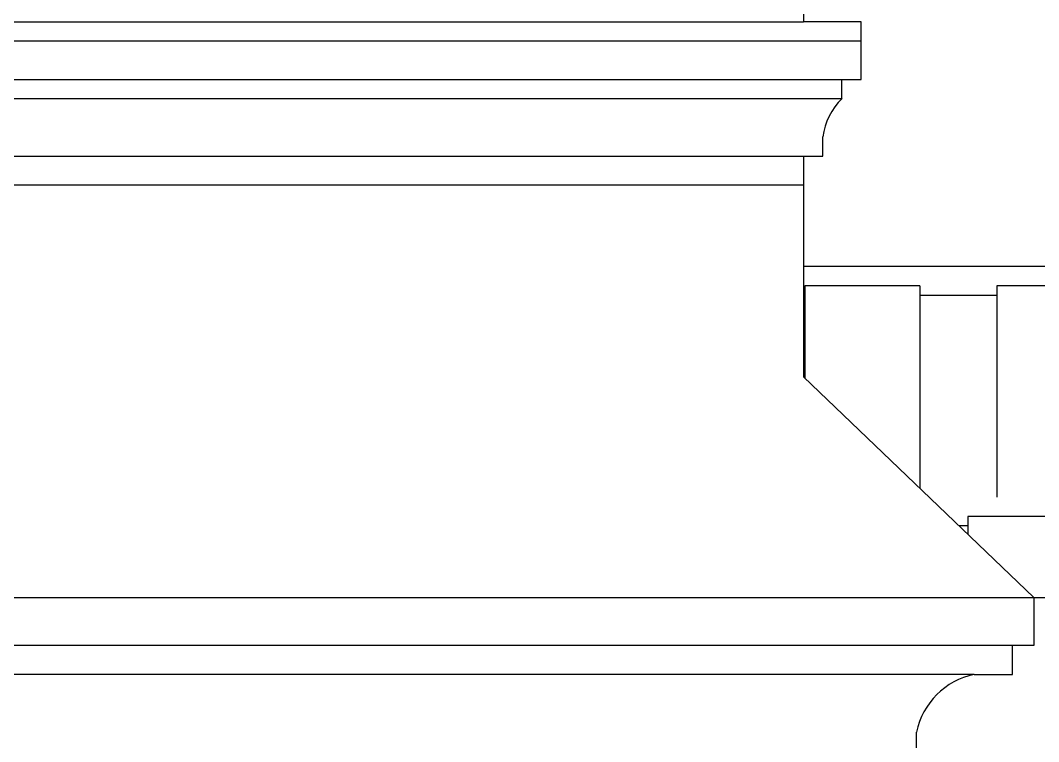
# Model space of a CAD drawing. Header units: inches. Extents: x 1397 to 20304, y -27267 to -746.
# Drawn here: x 14044.08 to 14070.6, y -21095.86 to -21077.08 of the extents above; entities that cross this region are included whole.
import ezdxf

# ---------------------------------------------------------------- set-up
doc = ezdxf.new("R2010")
doc.units = ezdxf.units.IN
doc.header["$LTSCALE"] = 17
doc.header["$MEASUREMENT"] = 0
doc.layers.add('25 BOT BAR', color=12, linetype='Continuous', lineweight=25)

msp = doc.modelspace()

# ---------------------------------------------------------------- hatches: boundary and pattern name
at = {"layer": '25 BOT BAR'}
h = msp.add_hatch(dxfattribs=at)
h.set_pattern_fill('AR-RSHKE', color=8, scale=0.5, angle=180)
h.paths.add_polyline_path([(14064.475, -21083.486), (14064.475, -21086.361), (14070.475, -21092.111), (14086.971, -21092.111), (14086.971, -21083.486)])

# ---------------------------------------------------------------- linework, layer by layer
for p, q in [((14064.475, -21053.111), (14064.475, -21077.111)), ((13916.475, -21077.111), (14064.475, -21077.111)), ((14065.975, -21077.111), (14064.475, -21077.111)), ((14065.975, -21078.611), (14065.975, -21077.111)), ((13914.975, -21077.611), (14065.975, -21077.611)), ((13915.475, -21078.611), (14065.475, -21078.611)), ((14065.475, -21079.111), (14065.475, -21078.611)), ((14065.475, -21078.611), (14065.975, -21078.611)), ((13915.475, -21079.111), (14065.475, -21079.111)), ((14064.975, -21080.611), (14064.975, -21080.111)), ((13916.475, -21080.611), (14064.475, -21080.611)), ((14064.475, -21080.611), (14064.475, -21086.361)), ((14064.475, -21080.611), (14064.975, -21080.611)), ((13916.475, -21081.361), (14064.475, -21081.361)), ((14070.475, -21092.111), (14064.475, -21086.361)), ((13841.234, -21092.111), (14086.971, -21092.111)), ((13841.234, -21092.111), (14086.971, -21092.111)), ((14065.916, -21092.111), (14086.971, -21092.111)), ((14070.475, -21092.111), (14070.475, -21093.361)), ((14070.475, -21093.361), (13910.475, -21093.361)), ((14069.917, -21094.111), (14069.917, -21093.361)), ((14068.917, -21094.111), (13911.289, -21094.111)), ((14068.917, -21094.111), (14069.917, -21094.111)), ((14067.417, -21096.111), (14067.417, -21095.611))]:
    msp.add_line(p, q, dxfattribs=at)
msp.add_lwpolyline([(14064.475, -21083.486), (14064.475, -21086.361), (14070.475, -21092.111), (14086.971, -21092.111), (14086.971, -21083.486), (14064.475, -21083.486)], dxfattribs=at)
for centre, radius, start, end in [((14066.674, -21080.335), 1.713, 134.3927, 172.4772), ((14069.312, -21096.007), 1.937, 101.7959, 168.2044)]:
    msp.add_arc(centre, radius, start, end, dxfattribs=at)

doc.saveas('drawing.dxf')
